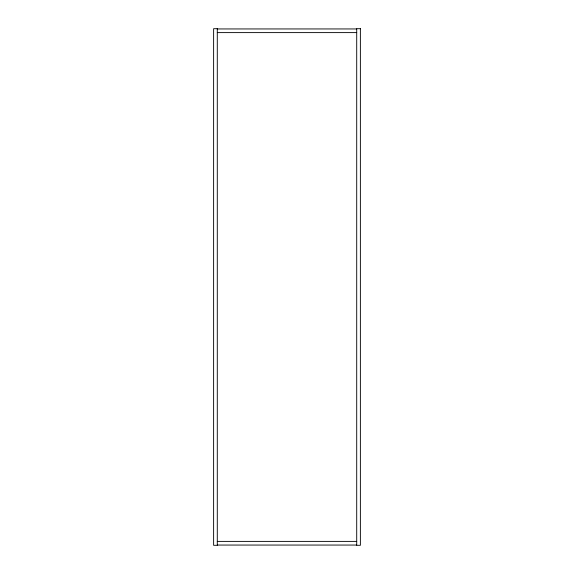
<?xml version="1.0" encoding="UTF-8"?>
<svg xmlns="http://www.w3.org/2000/svg" width="574" height="574" viewBox="0 0 574 574"><rect width="100%" height="100%" fill="white"/><g stroke="black" fill="none" stroke-linecap="round" stroke-linejoin="round"><path stroke-width="0.86" d="M217.288 28.944L356.712 28.944M217.288 32.61L356.712 32.61M217.288 541.39L356.712 541.39M217.288 545.056L356.712 545.056M217.288 28.7L213.621 28.7L213.621 545.3L217.288 545.3L217.288 28.7M360.379 28.7L356.712 28.7L356.712 545.3L360.379 545.3L360.379 28.7"/></g></svg>
